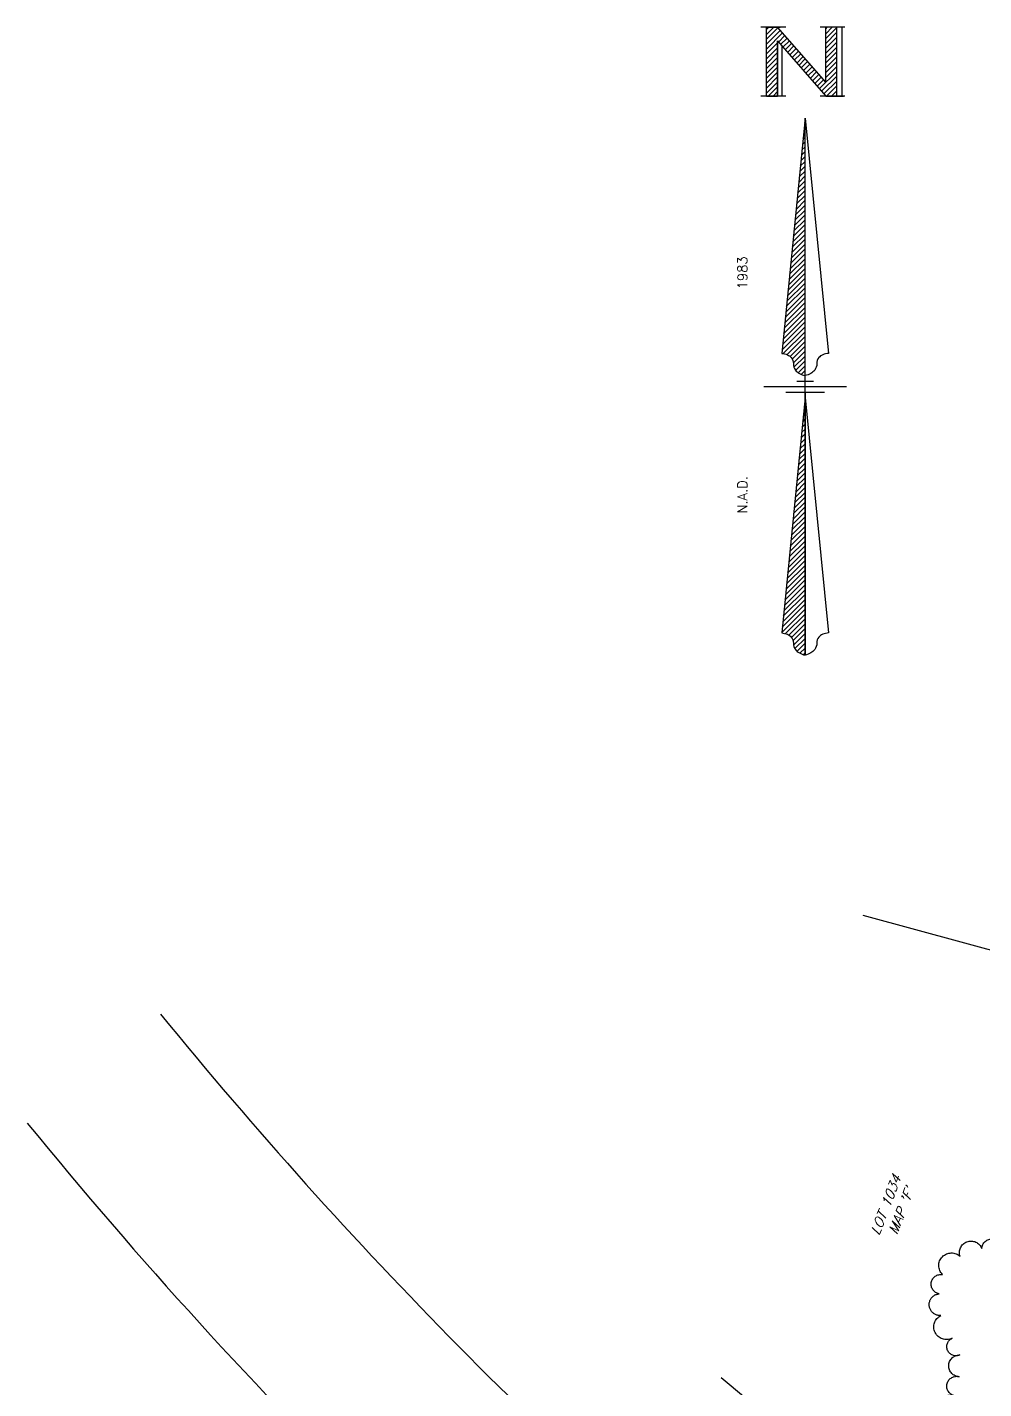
# Model space of a CAD drawing. Header units: feet. Extents: x 1023941 to 1026768, y 90264 to 94497.
# Drawn here: x 1024282.1 to 1024559.9, y 93540.8 to 93936.4 of the extents above; entities that cross this region are included whole.
import ezdxf
from ezdxf.enums import TextEntityAlignment as Align

# ---------------------------------------------------------------- set-up
doc = ezdxf.new("R2010")
doc.units = ezdxf.units.FT
doc.header["$MEASUREMENT"] = 0
doc.linetypes.add('LTP600', pattern=[40, 40, 0])
for name, color, linetype in [('E1ABL', 4, 'Continuous'), ('E3BDL', 6, 'Continuous'), ('E6ABT-L', 4, 'Continuous'), ('P1NAS', 4, 'Continuous'), ('TREELINE', 9, 'LTP600')]:
    doc.layers.add(name, color=color, linetype=linetype)
doc.styles.add('80L', font='simplex.shx', dxfattribs={"height": 2.8})
doc.styles.add('80SL', font='simplex.shx', dxfattribs={"oblique": 22, "height": 2.8})

# ---------------------------------------------------------------- blocks, each defined once
blk = doc.blocks.new('PAR-A')
at = {"layer": 'P1NAS'}
for p, q in [((-0.1404, 2.61), (-0.3204, 2.61)), ((-0.2804, 2.11), (-0.2804, 2.61)), ((-0.2804, 2.61), (-0.1804, 2.61)), ((-0.2804, 2.5221), (-0.1925, 2.61)), ((-0.2804, 2.5574), (-0.2279, 2.61)), ((-0.2804, 2.5928), (-0.2632, 2.61)), ((-0.2804, 2.4867), (-0.1802, 2.5869)), ((0.1496, 2.21), (-0.2004, 2.61)), ((0.2896, 2.61), (0.1096, 2.61)), ((0.2296, 2.61), (0.1496, 2.61)), ((0.1496, 2.21), (0.1496, 2.61)), ((0.1496, 2.5632), (0.1964, 2.61)), ((0.1496, 2.5985), (0.161, 2.61)), ((0.1496, 2.5278), (0.2279, 2.6061)), ((0.2296, 2.11), (0.2296, 2.61)), ((0.2296, 2.6078), (0.2318, 2.61)), ((0.2691, 2.11), (0.2691, 2.61)), ((-0.2804, 2.4514), (-0.1637, 2.5681)), ((-0.2804, 2.416), (-0.2004, 2.496)), ((-0.2004, 2.11), (-0.2004, 2.51)), ((-0.2004, 2.51), (0.1502, 2.11)), ((-0.2004, 2.51), (-0.2004, 2.11)), ((-0.1939, 2.5025), (-0.1472, 2.5492)), ((-0.1774, 2.4837), (-0.1307, 2.5303)), ((-0.1609, 2.4649), (-0.1142, 2.5115)), ((-0.1444, 2.446), (-0.0977, 2.4926)), ((-0.1278, 2.4272), (-0.0812, 2.4738)), ((0.1496, 2.4925), (0.2279, 2.5708)), ((0.1496, 2.4571), (0.2296, 2.5371)), ((0.1496, 2.4217), (0.2296, 2.5017)), ((-0.2804, 2.3807), (-0.2004, 2.4607)), ((-0.2804, 2.3453), (-0.2004, 2.4253)), ((-0.2804, 2.3099), (-0.2004, 2.3899)), ((-0.1673, 2.11), (-0.1673, 2.4722)), ((-0.1113, 2.4083), (-0.0647, 2.4549)), ((-0.0948, 2.3895), (-0.0482, 2.4361)), ((-0.0783, 2.3707), (-0.0317, 2.4172)), ((-0.0603, 2.3501), (-0.0136, 2.3967)), ((-0.0453, 2.333), (0.0013, 2.3795)), ((0.1496, 2.3864), (0.2296, 2.4664)), ((0.1496, 2.351), (0.2296, 2.431)), ((0.1496, 2.3157), (0.2296, 2.3957)), ((-0.2804, 2.2746), (-0.2004, 2.3546)), ((-0.2804, 2.2392), (-0.2004, 2.3192)), ((-0.2804, 2.2039), (-0.2004, 2.2839)), ((-0.0288, 2.3141), (0.0177, 2.3606)), ((-0.0122, 2.2953), (0.0342, 2.3418)), ((0.0043, 2.2765), (0.0507, 2.3229)), ((0.0208, 2.2576), (0.0672, 2.3041)), ((0.0373, 2.2388), (0.0837, 2.2852)), ((0.1034, 2.1634), (0.2296, 2.2896)), ((0.1496, 2.2803), (0.2296, 2.3603)), ((0.1496, 2.245), (0.2296, 2.325)), ((-0.2804, 2.1685), (-0.2004, 2.2485)), ((-0.2804, 2.1299), (-0.2004, 2.2099)), ((-0.2682, 2.11), (-0.2004, 2.1778)), ((0.0538, 2.2199), (0.1002, 2.2664)), ((0.0703, 2.2011), (0.1167, 2.2475)), ((0.0869, 2.1823), (0.1332, 2.2286)), ((0.1199, 2.1446), (0.2296, 2.2543)), ((0.1364, 2.1257), (0.2296, 2.2189)), ((0.156, 2.11), (0.2296, 2.1835)), ((-0.1404, 2.11), (-0.3204, 2.11)), ((-0.2804, 2.11), (-0.2004, 2.11)), ((-0.2329, 2.11), (-0.2004, 2.1425)), ((0.2896, 2.11), (0.1096, 2.11)), ((0.1496, 2.11), (0.2296, 2.11)), ((0.1914, 2.11), (0.2296, 2.1482)), ((0.2267, 2.11), (0.2296, 2.1128)), ((0.2296, 2.11), (0.2796, 2.11)), ((0, 1.95), (-0.17, 0.24)), ((-0.0074, 1.8759), (0, 1.8833)), ((-0.0035, 1.9152), (0, 1.9186)), ((0, -1.95), (0, 1.95)), ((0, 1.95), (0.17, 0.24)), ((-0.0152, 1.7974), (0, 1.8126)), ((-0.0113, 1.8366), (0, 1.8479)), ((-0.0269, 1.6796), (0, 1.7065)), ((-0.023, 1.7189), (0, 1.7419)), ((-0.0191, 1.7581), (0, 1.7772)), ((-0.0386, 1.5618), (0, 1.6004)), ((-0.0347, 1.6011), (0, 1.6358)), ((-0.0308, 1.6404), (0, 1.6711)), ((-0.0503, 1.4441), (0, 1.4944)), ((-0.0464, 1.4833), (0, 1.5297)), ((-0.0425, 1.5226), (0, 1.5651)), ((-0.062, 1.3263), (0, 1.3883)), ((-0.0581, 1.3656), (0, 1.4237)), ((-0.0542, 1.4048), (0, 1.459)), ((-0.0698, 1.2478), (0, 1.3176)), ((-0.0659, 1.287), (0, 1.3529)), ((-0.0815, 1.13), (0, 1.2115)), ((-0.0776, 1.1693), (0, 1.2469)), ((-0.0737, 1.2085), (0, 1.2822)), ((-0.0932, 1.0122), (0, 1.1055)), ((-0.0893, 1.0515), (0, 1.1408)), ((-0.0854, 1.0907), (0, 1.1762)), ((-0.1049, 0.8945), (0, 0.9994)), ((-0.101, 0.9337), (0, 1.0347)), ((-0.0971, 0.973), (0, 1.0701)), ((-0.1166, 0.7767), (0, 0.8933)), ((-0.1127, 0.8159), (0, 0.9287)), ((-0.1088, 0.8552), (0, 0.964)), ((-0.1245, 0.6982), (0, 0.8226)), ((-0.1205, 0.7374), (0, 0.858)), ((-0.1362, 0.5804), (0, 0.7165)), ((-0.1323, 0.6196), (0, 0.7519)), ((-0.1284, 0.6589), (0, 0.7873)), ((-0.1479, 0.4626), (0, 0.6105)), ((-0.144, 0.5019), (0, 0.6458)), ((-0.1401, 0.5411), (0, 0.6812)), ((-0.1596, 0.3448), (0, 0.5044)), ((-0.1557, 0.3841), (0, 0.5398)), ((-0.1518, 0.4234), (0, 0.5751)), ((-0.1674, 0.2663), (0, 0.4337)), ((-0.1635, 0.3056), (0, 0.4691)), ((-0.1592, 0.2392), (0, 0.3984)), ((-0.1311, 0.2319), (0, 0.363)), ((-0.1088, 0.2188), (0, 0.3276)), ((-0.0928, 0.1995), (0, 0.2923)), ((-0.085, 0.1719), (0, 0.2569)), ((-0.0811, 0.1405), (0, 0.2216)), ((-0.0683, 0.1179), (0, 0.1862)), ((-0.0501, 0.1008), (0, 0.1509)), ((-0.0273, 0.0882), (0, 0.1155)), ((-0.3, 0), (0.3, 0)), ((-0.06, 0.04), (0.06, 0.04)), ((-0.0001, 0.08), (0, 0.0802)), ((0, -0.08), (-0.17, -1.79)), ((-0.14, -0.04), (0.14, -0.04)), ((-0.0018, -0.0985), (0, -0.0966)), ((0, -0.04), (0, -1.95)), ((0, -0.08), (0.17, -1.79)), ((-0.0096, -0.177), (0, -0.1673)), ((-0.0057, -0.1377), (0, -0.132)), ((-0.0213, -0.2948), (0, -0.2734)), ((-0.0174, -0.2555), (0, -0.238)), ((-0.0135, -0.2162), (0, -0.2027)), ((-0.0331, -0.4125), (0, -0.3795)), ((-0.0292, -0.3733), (0, -0.3441)), ((-0.0253, -0.334), (0, -0.3088)), ((-0.0448, -0.5303), (0, -0.4855)), ((-0.0409, -0.491), (0, -0.4502)), ((-0.037, -0.4518), (0, -0.4148)), ((-0.0565, -0.6481), (0, -0.5916)), ((-0.0526, -0.6088), (0, -0.5562)), ((-0.0487, -0.5696), (0, -0.5209)), ((-0.0643, -0.7266), (0, -0.6623)), ((-0.0604, -0.6873), (0, -0.627)), ((-0.076, -0.8444), (0, -0.7684)), ((-0.0721, -0.8051), (0, -0.733)), ((-0.0682, -0.7659), (0, -0.6977)), ((-0.0877, -0.9621), (0, -0.8744)), ((-0.0838, -0.9229), (0, -0.8391)), ((-0.0799, -0.8836), (0, -0.8037)), ((-0.0994, -1.0799), (0, -0.9805)), ((-0.0955, -1.0407), (0, -0.9452)), ((-0.0916, -1.0014), (0, -0.9098)), ((-0.1111, -1.1977), (0, -1.0866)), ((-0.1072, -1.1584), (0, -1.0512)), ((-0.1033, -1.1192), (0, -1.0159)), ((-0.1189, -1.2762), (0, -1.1573)), ((-0.115, -1.2369), (0, -1.1219)), ((-0.1306, -1.394), (0, -1.2634)), ((-0.1267, -1.3547), (0, -1.228)), ((-0.1228, -1.3155), (0, -1.1926)), ((-0.1423, -1.5118), (0, -1.3694)), ((-0.1384, -1.4725), (0, -1.3341)), ((-0.1345, -1.4332), (0, -1.2987)), ((-0.154, -1.6295), (0, -1.4755)), ((-0.1501, -1.5903), (0, -1.4401)), ((-0.1462, -1.551), (0, -1.4048)), ((-0.1658, -1.7473), (0, -1.5815)), ((-0.1619, -1.708), (0, -1.5462)), ((-0.158, -1.6688), (0, -1.5108)), ((-0.1697, -1.7866), (0, -1.6169)), ((-0.1421, -1.7943), (0, -1.6523)), ((-0.1173, -1.8049), (0, -1.6876)), ((-0.0987, -1.8216), (0, -1.723)), ((-0.0869, -1.8453), (0, -1.7583)), ((-0.0841, -1.8778), (0, -1.7937)), ((-0.0745, -1.9035), (0, -1.829)), ((-0.0582, -1.9226), (0, -1.8644)), ((-0.0373, -1.937), (0, -1.8997)), ((-0.0121, -1.9472), (0, -1.9351))]:
    blk.add_line(p, q, dxfattribs=at)
for points in [[(-0.17, 0.24, -0.093518), (-0.128, 0.2307, -0.116423), (-0.1, 0.21, -0.187274), (-0.0849, 0.1663, 0.176917), (-0.07, 0.12, 0.09767), (-0.0414, 0.0952, 0.083681), (0, 0.08)], [(0.17, 0.24, 0.093518), (0.128, 0.2307, 0.116423), (0.1, 0.21, 0.187274), (0.0849, 0.1663, -0.176917), (0.07, 0.12, -0.09767), (0.0414, 0.0952, -0.083681), (0, 0.08)], [(-0.17, -1.79, -0.093518), (-0.128, -1.7993, -0.116423), (-0.1, -1.82, -0.187274), (-0.0849, -1.8637, 0.176917), (-0.07, -1.91, 0.09767), (-0.0414, -1.9348, 0.083681), (0, -1.95)], [(0.17, -1.79, 0.093518), (0.128, -1.7993, 0.116423), (0.1, -1.82, 0.187274), (0.0849, -1.8637, -0.176917), (0.07, -1.91, -0.09767), (0.0414, -1.9348, -0.083681), (0, -1.95)]]:
    blk.add_lwpolyline(points, format="xyb", dxfattribs=at)
blk = doc.blocks.new('PAR')
blk.add_blockref('PAR-A', (0, 0))
at = {"layer": 'P1NAS', "style": '80L'}
for s, p in [('1983', (-0.4196, 0.7056)), ('N.A.D.', (-0.4196, -0.9231))]:
    blk.add_text(s, height=0.07, rotation=90, dxfattribs=at).set_placement(p)

msp = doc.modelspace()

# ---------------------------------------------------------------- linework, layer by layer
at = {"layer": 'E1ABL'}
msp.add_line((1024609.67315, 93655.18599), (1024524.88352, 93678.24498), dxfattribs=at)
at = {"layer": 'E1ABL', "flags": 128}
msp.add_lwpolyline([(1024558.82071, 93532.37801), (1024511.88247, 93520.28148), (1024483.65188, 93543.96975)], dxfattribs=at)
at = {"layer": 'E3BDL'}
for centre, radius, start, end in [((1026554.29997, 92807.66253), 2120.48, 152.62022664, 161.60979393), ((1025390.26543, 94521.77939), 1380, 219.19936467, 229.97726205), ((1025390.26543, 94521.77939), 1430, 219.19936467, 231.47640445)]:
    msp.add_arc(centre, radius, start, end, dxfattribs=at)
at = {"layer": 'TREELINE', "flags": 128}
msp.add_lwpolyline([(1024535.14, 93469.05, -1), (1024536.86, 93476.52, -1), (1024538.35, 93482.53, -1), (1024540.57, 93490.22, -1), (1024542.04, 93495.92, -1), (1024543.29, 93503.82, -1), (1024543.91, 93508.85, -1), (1024544.4, 93514.16, -1), (1024545.48, 93522.28, -1), (1024547.45, 93528.3, -1), (1024549.36, 93533.64, -1), (1024551.19, 93538.81, -1), (1024552.78, 93544.28, -1), (1024552.93, 93550.59, -1), (1024550.71, 93555.43, -1), (1024547.45, 93562.06, -1), (1024546.93, 93568.37, -1), (1024547.93, 93573.95, -1), (1024553.05, 93579.2, -1), (1024559.29, 93581.53, -1), (1024565.28, 93581.1, -1), (1024570.5, 93582.2, -1), (1024576.38, 93584.98, -1), (1024581.08, 93580.72, -1), (1024582.22, 93575.38, -1), (1024579.93, 93568.41, -1), (1024578.25, 93562.46, -1), (1024576.21, 93554.38, -1), (1024574.06, 93546.14, -1), (1024572.49, 93540.74, -1), (1024570.6, 93535.4, -1), (1024567.78, 93527.76, -1), (1024565.39, 93521.54, -1), (1024563.33, 93515.91, -1), (1024561.02, 93508.59, -1), (1024559.06, 93501.96, -1), (1024556.92, 93494.25, -1), (1024555.4, 93488.89, -1), (1024553.18, 93481.18, -1), (1024551.24, 93475.76, -1), (1024548.5, 93471.18, -1), (1024542.46, 93467.01, -1), (1024535.14, 93469.05, -1), (1024535.14, 93469.05)], format="xyb", close=True, dxfattribs=at)

# ---------------------------------------------------------------- block references
at = {"xscale": 40, "yscale": 40, "zscale": 40}
msp.add_blockref('PAR', (1024507.98988, 93831.95753), dxfattribs=at)

# ---------------------------------------------------------------- texts
at = {"layer": 'E6ABT-L', "style": '80SL', "oblique": 22}
for s, p in [('LOT 1034', (1024532.69159, 93593.58252)), ("MAP 'F'", (1024537.17779, 93591.87547))]:
    msp.add_text(s, height=2.8, rotation=69.1676769, dxfattribs=at).set_placement(p, align=Align.CENTER)

doc.saveas('drawing.dxf')
